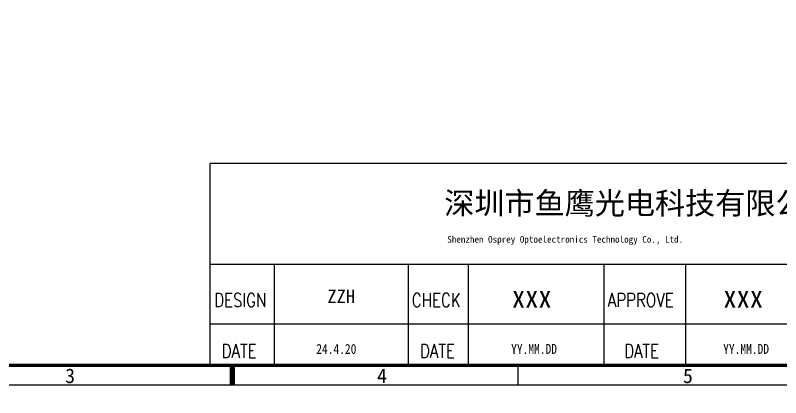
# Model space of a CAD drawing. Header units: millimetres. Extents: x 1387 to 2553, y -68 to 207.
# Drawn here: x 1901.6 to 2016.3, y -68.3 to -10.9 of the extents above; entities that cross this region are included whole.
import ezdxf

# ---------------------------------------------------------------- set-up
doc = ezdxf.new("R2010")
doc.units = ezdxf.units.MM
doc.styles.add('romans', font='romans.shx')
doc.styles.add('其它汉字', font='', dxfattribs={"width": 0.85})
doc.styles.add('宋体', font='')
doc.styles.get('其它汉字').set_extended_font_data('宋体')
doc.styles.get('宋体').set_extended_font_data('SimSun')

msp = doc.modelspace()

# ---------------------------------------------------------------- linework, layer by layer
for p, q in [((1930.757, -48.262, 2.434), (2069.066, -48.262, 2.434)), ((1940.369, -48.262, 2.434), (1940.369, -63.627, 2.434)), ((1960.501, -48.262, 2.434), (1960.501, -63.5, 2.434)), ((1969.473, -48.262, 2.434), (1969.473, -63.627, 2.434)), ((1989.819, -48.262, 2.434), (1989.819, -63.5, 2.434)), ((2002.055, -48.262, 2.434), (2002.055, -63.627, 2.434)), ((1930.756, -57.184, 2.434), (2020.204, -57.184, 2.434)), ((1976.96, -66.379, 2.434), (1976.96, -63.405, 2.434))]:
    msp.add_line(p, q)
at = {"elevation": 2.434}
msp.add_lwpolyline([(1793.731, 131.867), (2073.259, 131.867), (2073.259, -66.379), (1793.731, -66.379), (1793.731, 131.867)], dxfattribs=at)
at = {"color": 7, "linetype": 'Continuous', "const_width": 0.481, "elevation": 2.434}
msp.add_lwpolyline([(1797.924, -63.405), (2069.066, -63.405), (2069.066, 128.894), (1797.924, 128.894)], close=True, dxfattribs=at)
at = {"const_width": 0.223, "elevation": 2.434}
for points in [[(1930.756, -63.405), (1930.758, -33.116)], [(1930.758, -33.116), (2069.066, -33.116)], [(1930.758, -33.116), (2069.066, -33.116)], [(1931.834, -33.116), (2068.656, -33.116)], [(1931.834, -33.116), (2068.656, -33.116)]]:
    msp.add_lwpolyline(points, dxfattribs=at)
at = {"elevation": 2.434}
msp.add_lwpolyline([(1934.105, -63.405, 0, 3.781, 0), (1934.105, -64.987, 0.756, 0.756, 0), (1934.105, -66.379, 0.756, 0.756, 0)], format="xyseb", dxfattribs=at)

# ---------------------------------------------------------------- texts
at = {"color": 7, "lineweight": 9, "style": '宋体'}
for s, height, p in [('深圳市鱼鹰光电科技有限公司', 3.31081, (1965.888, -40.745, 2.434)), ('Shenzhen Osprey Optoelectronics Technology Co., Ltd.', 1, (1966.338, -45.018, 2.434))]:
    msp.add_text(s, height=height, dxfattribs=at).set_placement(p)
at = {"style": 'romans', "width": 0.8}
for s, p in [('DESIGN', (1931.379, -54.661, 2.434)), ('CHECK', (1961.017, -54.661, 2.434)), ('APPROVE', (1990.412, -54.661, 2.434)), ('DATE', (1932.5, -62.287, 2.434)), ('DATE', (1962.244, -62.287, 2.434)), ('DATE', (1992.87, -62.287, 2.434))]:
    msp.add_text(s, height=2.0592, dxfattribs=at).set_placement(p)
at = {"color": 1, "width": 0.85}
for s, p in [('24.4.20', (1946.696, -61.694, 2.434)), ('YY.MM.DD', (1975.918, -61.694, 2.434)), ('YY.MM.DD', (2007.723, -61.694, 2.434))]:
    msp.add_text(s, height=1.4872, dxfattribs=at).set_placement(p)
at = {"color": 4, "lineweight": 0, "insert": (1950.435, -53.067, 2.434), "char_height": 2.0385, "width": 20.13166, "attachment_point": 5, "style": '宋体'}
msp.add_mtext('ZZH', dxfattribs=at)
at = {"color": 1, "char_height": 3.432, "width": 20.13166, "attachment_point": 5, "style": '其它汉字'}
for insert in [(1979.018, -53.067, 2.434), (2010.727, -53.067, 2.434)]:
    msp.add_mtext('xxx', dxfattribs=dict(at, insert=insert))
at = {"char_height": 2.181, "attachment_point": 1}
for s, insert, width in [('3', (1909.027, -63.898, 2.434), 4.87101), ('4', (1955.819, -63.898, 2.434), 1.75952), ('5', (2001.692, -63.898, 2.434), 1.824)]:
    msp.add_mtext(s, dxfattribs=dict(at, insert=insert, width=width))

doc.saveas('drawing.dxf')
